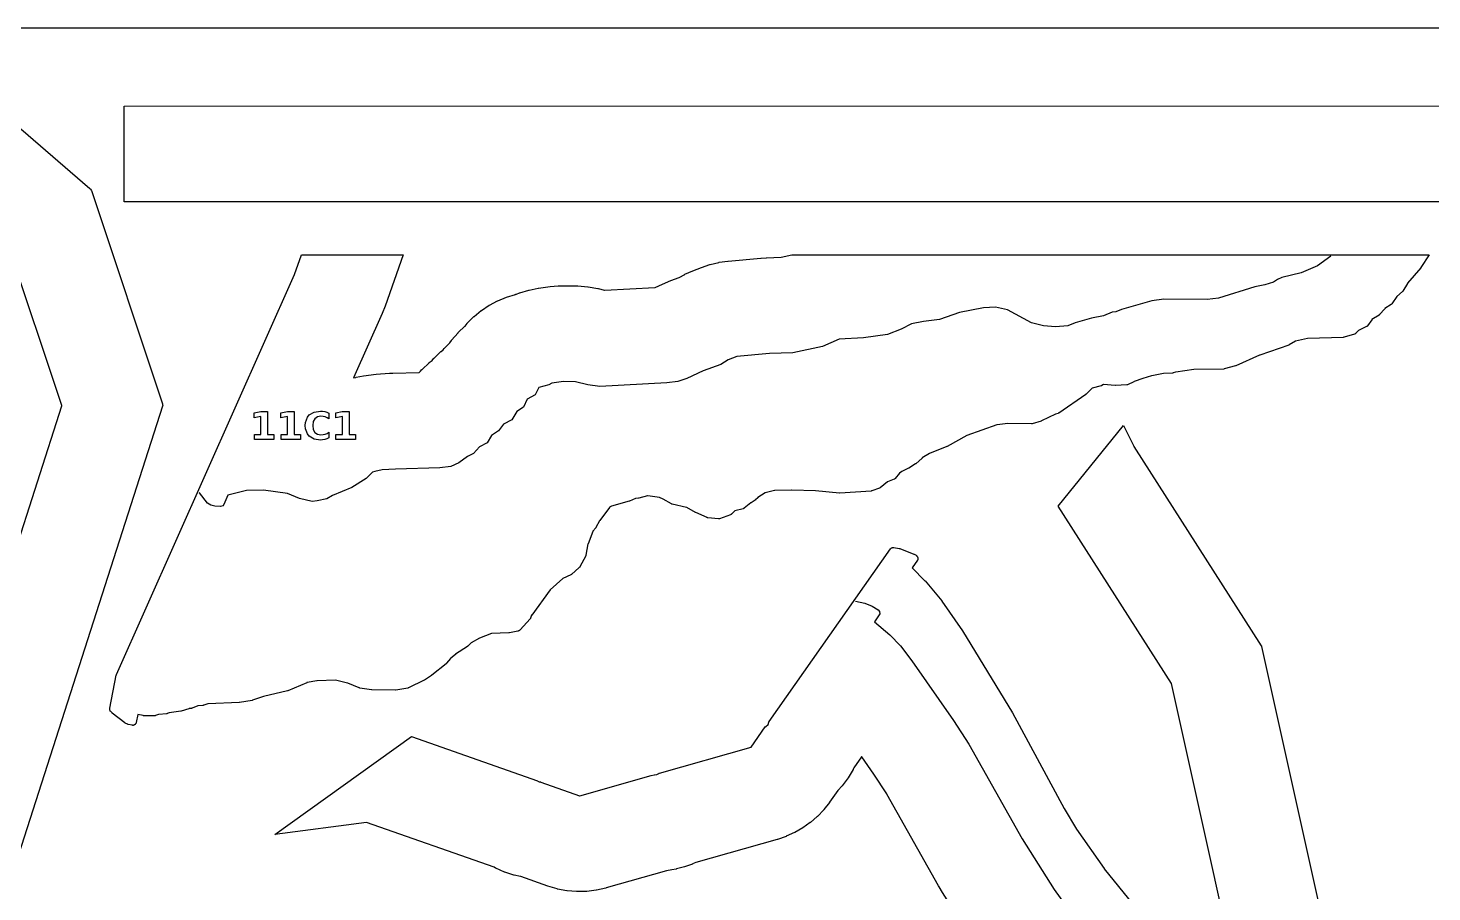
# Model space of a CAD drawing. Header units: millimetres. Extents: x 0 to 841, y 0 to 594.
# Drawn here: x 338.6 to 631.1, y 413.9 to 594 of the extents above; entities that cross this region are included whole.
import ezdxf

# ---------------------------------------------------------------- set-up
doc = ezdxf.new("R2010")
doc.units = ezdxf.units.MM
for name, color, linetype in [('CUT', 1, 'Continuous'), ('ENGRAVE', 5, 'Continuous'), ('SHEET_EDGE_DO_NOT_CUT', 8, 'Continuous')]:
    doc.layers.add(name, color=color, linetype=linetype)

msp = doc.modelspace()

# ---------------------------------------------------------------- linework, layer by layer
at = {"layer": 'CUT'}
for points in [[(677.38, 557.76), (358.62, 557.74), (358.62, 577.74), (684.48, 577.76)], [(337.13, 573.02), (351.52, 560.54), (351.56, 560.51), (351.59, 560.47), (351.61, 560.44), (351.76, 560.22), (351.78, 560.18), (351.8, 560.14), (351.82, 560.1), (366.63, 515.64), (366.64, 515.59), (366.65, 515.54), (366.67, 515.39), (366.67, 515.33), (366.67, 515.28), (366.66, 515.23), (366.65, 515.18), (334.19, 414.03)], [(315.14, 420.14), (345.67, 515.26), (345.67, 515.27), (345.67, 515.28), (334.49, 548.82)], [(594.93, 375.67), (576.83, 457.35), (576.82, 457.36), (576.82, 457.37), (553.19, 494.34), (566.86, 511.17), (568.95, 506.82), (568.95, 506.82), (568.97, 506.79), (595.54, 465.22), (595.56, 465.18), (595.58, 465.14), (595.59, 465.1), (595.6, 465.06), (614.46, 380)], [(535.41, 403.78), (528.78, 414.36), (528.77, 414.37), (528.3, 415.17), (528.29, 415.18), (517.51, 434.31), (517.5, 434.32), (514.8, 438.46), (514.8, 438.47), (512.29, 442.07), (512.28, 442.08), (512.28, 442.07), (510.66, 439.77), (510.66, 439.76), (510.65, 439.75), (510.52, 439.47), (510.5, 439.43), (509.48, 437.7), (509.45, 437.66), (508.25, 436.04), (508.22, 436), (507.34, 435.04), (507.32, 435.01), (505.6, 432.58), (505.58, 432.56), (504.41, 431.06), (504.38, 431.02), (503.08, 429.65), (503.04, 429.62), (501.61, 428.38), (501.57, 428.35), (500.03, 427.25), (499.99, 427.23), (498.34, 426.29), (498.3, 426.26), (496.58, 425.49), (496.53, 425.47), (494.73, 424.86), (494.7, 424.85), (477.76, 420.04), (477.75, 420.04), (477.74, 420.04), (477.07, 419.73), (477.03, 419.71), (475.4, 419.13), (475.36, 419.12), (473.68, 418.68), (473.65, 418.67), (472.73, 418.48), (472.71, 418.47), (471.62, 418.3), (471.59, 418.29), (459.02, 414.72), (459, 414.71), (457.04, 414.26), (456.98, 414.25), (455, 414.01), (454.95, 414.01), (452.95, 413.97), (452.9, 413.97), (450.91, 414.13), (450.86, 414.14), (448.89, 414.5), (448.84, 414.52), (446.92, 415.09), (446.89, 415.09), (441.25, 417.08), (441.21, 417.09), (439.89, 417.37), (439.84, 417.39), (437.93, 418.01), (437.88, 418.03), (436.05, 418.84), (436, 418.86), (435.71, 419.03), (435.7, 419.03), (435.69, 419.04), (409.12, 428.38), (409.11, 428.39), (409.09, 428.39), (390.02, 425.9), (418.49, 446.29), (444.72, 437.06), (444.76, 437.04), (444.8, 437.02), (445.07, 436.87), (445.08, 436.87), (445.09, 436.86), (445.34, 436.83), (445.39, 436.82), (445.44, 436.81), (453.53, 433.96), (453.54, 433.96), (453.56, 433.96), (468.42, 438.18), (468.44, 438.18), (469.04, 438.33), (469.09, 438.34), (469.13, 438.34), (469.6, 438.36), (469.61, 438.36), (469.62, 438.37), (470.04, 438.62), (470.08, 438.64), (470.12, 438.66), (470.16, 438.67), (489.25, 444.1), (489.27, 444.1), (489.27, 444.11), (492.21, 448.29), (492.24, 448.33), (492.27, 448.36), (492.3, 448.39), (492.77, 448.77), (492.77, 448.78), (492.78, 448.79), (492.92, 449.27), (492.94, 449.32), (492.96, 449.37), (492.99, 449.41), (518.27, 485.41), (518.3, 485.45), (518.34, 485.49), (518.38, 485.53), (518.51, 485.62), (518.56, 485.65), (518.6, 485.67), (518.65, 485.69), (518.7, 485.7), (518.78, 485.72), (518.83, 485.73), (518.88, 485.73), (518.92, 485.73), (518.97, 485.72), (520.1, 485.52), (520.15, 485.51), (520.2, 485.49), (523.14, 484.34), (523.2, 484.31), (523.62, 484.08), (523.66, 484.06), (523.7, 484.03), (523.73, 484), (523.77, 483.96), (523.79, 483.92), (523.91, 483.75), (523.94, 483.7), (523.94, 483.7), (523.96, 483.65), (523.98, 483.6), (523.99, 483.55), (524, 483.5), (524, 483.45), (524, 483.33), (523.99, 483.28), (523.98, 483.23), (523.97, 483.19), (523.96, 483.14), (523.93, 483.1), (523.91, 483.06), (522.82, 481.46), (522.81, 481.45), (522.82, 481.44), (525.46, 478.76), (525.49, 478.73), (528.98, 474.59), (529.01, 474.55), (533.28, 468.36), (533.3, 468.34), (543.68, 451.25), (543.69, 451.23), (554.47, 431.28), (554.47, 431.27), (557.07, 427), (557.07, 426.99), (562.77, 418.75), (562.78, 418.74), (572.66, 406.58)]]:
    msp.add_lwpolyline(points, dxfattribs=at)
msp.add_lwpolyline([(628.77, 544.06), (628.74, 544.02), (625.98, 540.78), (625.98, 540.78), (625.97, 540.77), (625.03, 539.18), (625, 539.13), (624.97, 539.09), (624.93, 539.06), (623.75, 538.01), (623.75, 538.01), (623.74, 538), (622.72, 536.5), (622.69, 536.46), (622.66, 536.43), (622.62, 536.4), (622.58, 536.37), (621.27, 535.5), (621.26, 535.49), (621.25, 535.49), (620.19, 534.27), (620.16, 534.23), (620.12, 534.2), (620.08, 534.17), (618.55, 533.22), (618.54, 533.21), (618.54, 533.2), (617.68, 531.92), (617.65, 531.88), (617.61, 531.84), (617.57, 531.8), (617.52, 531.77), (617.48, 531.75), (615.81, 530.96), (615.8, 530.95), (615.79, 530.94), (615.19, 530.32), (615.15, 530.28), (615.11, 530.25), (615.07, 530.23), (615.02, 530.2), (614.97, 530.19), (612.77, 529.54), (612.73, 529.53), (612.69, 529.53), (612.65, 529.52), (605.19, 529.29), (605.18, 529.29), (605.17, 529.29), (602.69, 528.75), (602.68, 528.74), (602.67, 528.74), (601.37, 527.95), (601.32, 527.93), (601.28, 527.91), (595.21, 525.82), (595.18, 525.81), (590.21, 523.58), (590.18, 523.56), (590.14, 523.55), (587.83, 522.93), (587.77, 522.92), (587.71, 522.91), (581.49, 522.8), (581.46, 522.8), (577.71, 522.28), (577.7, 522.27), (577.69, 522.27), (577.19, 522.1), (577.15, 522.09), (577.11, 522.08), (577.06, 522.08), (575.17, 521.97), (575.14, 521.96), (572.71, 521.47), (572.68, 521.46), (570.85, 520.91), (570.84, 520.91), (569.02, 520.28), (568.99, 520.27), (567.69, 519.65), (567.64, 519.63), (567.59, 519.61), (567.55, 519.6), (567.5, 519.6), (565.16, 519.49), (565.1, 519.49), (562.69, 519.69), (562.68, 519.69), (562.67, 519.68), (562.31, 519.46), (562.27, 519.44), (562.22, 519.42), (562.17, 519.41), (560.33, 518.94), (560.32, 518.94), (560.31, 518.93), (559.05, 517.67), (559.01, 517.64), (558.98, 517.61), (553.34, 513.74), (553.29, 513.71), (553.25, 513.69), (553.2, 513.67), (552.67, 513.51), (552.66, 513.51), (552.66, 513.5), (549.73, 512.08), (549.69, 512.06), (549.65, 512.05), (547.79, 511.51), (547.75, 511.5), (547.7, 511.5), (547.65, 511.5), (542.75, 511.54), (542.72, 511.54), (540.48, 511.29), (540.46, 511.29), (540.45, 511.28), (534.21, 509.07), (534.2, 509.07), (534.19, 509.07), (530.07, 506.79), (530.02, 506.76), (526.42, 505.32), (526.41, 505.31), (526.4, 505.31), (524.9, 504.37), (524.89, 504.36), (524.88, 504.36), (523.55, 503.17), (523.52, 503.14), (523.48, 503.12), (522.11, 502.25), (522.06, 502.22), (520.64, 501.56), (520.63, 501.56), (520.62, 501.55), (520.19, 501.21), (520.18, 501.2), (520.17, 501.19), (519.27, 500.08), (519.23, 500.04), (519.2, 500), (519.15, 499.97), (519.11, 499.95), (519.06, 499.93), (517.69, 499.38), (517.68, 499.37), (517.67, 499.37), (516.14, 498.17), (516.1, 498.14), (516.05, 498.12), (516, 498.1), (514.39, 497.5), (514.35, 497.49), (514.3, 497.48), (514.25, 497.47), (507.72, 497.03), (507.68, 497.03), (507.64, 497.03), (502.67, 497.52), (502.66, 497.52), (497.7, 497.67), (497.68, 497.67), (494.18, 497.58), (494.17, 497.58), (494.15, 497.58), (492.17, 497.09), (492.16, 497.09), (492.15, 497.08), (490.66, 496.11), (490.65, 496.1), (490.64, 496.09), (490.19, 495.63), (490.16, 495.6), (490.12, 495.57), (490.08, 495.54), (489.23, 495.04), (489.2, 495.02), (487.79, 493.89), (487.74, 493.86), (487.7, 493.84), (487.65, 493.81), (487.59, 493.8), (485.89, 493.38), (485.88, 493.37), (485.87, 493.37), (485.15, 492.65), (485.12, 492.62), (485.08, 492.59), (485.05, 492.57), (485.01, 492.55), (484.97, 492.53), (482.66, 491.71), (482.61, 491.7), (482.55, 491.69), (482.5, 491.68), (482.44, 491.69), (480.22, 491.9), (480.17, 491.91), (480.12, 491.92), (480.07, 491.94), (477.74, 492.97), (477.69, 493), (475.84, 494.06), (475.83, 494.07), (475.81, 494.07), (472.8, 494.73), (472.75, 494.74), (472.7, 494.76), (472.65, 494.79), (470.95, 495.8), (470.94, 495.81), (470.93, 495.81), (470.19, 496.1), (470.18, 496.1), (470.16, 496.11), (467.71, 496.46), (467.7, 496.47), (467.69, 496.46), (465.89, 495.98), (465.83, 495.96), (465.77, 495.96), (465.19, 495.94), (465.18, 495.94), (465.17, 495.94), (463.93, 495.37), (463.89, 495.36), (463.86, 495.35), (460.19, 494.35), (460.18, 494.35), (460.17, 494.34), (459.74, 494.08), (459.73, 494.07), (459.72, 494.06), (457.7, 491.32), (457.68, 491.29), (456.93, 489.88), (456.9, 489.85), (456.88, 489.81), (456.3, 489.08), (456.29, 489.07), (456.29, 489.06), (455.27, 486.5), (455.26, 486.49), (455.26, 486.48), (454.84, 484.12), (454.83, 484.06), (454.81, 484.02), (454.79, 483.97), (453.57, 481.66), (453.55, 481.62), (453.52, 481.59), (453.49, 481.55), (453.46, 481.52), (451.82, 480.08), (451.79, 480.05), (451.75, 480.02), (451.71, 480), (450.04, 479.22), (450.03, 479.22), (450.02, 479.21), (447.4, 476.87), (447.39, 476.86), (447.39, 476.85), (443.55, 471.6), (443.54, 471.59), (443.53, 471.57), (443.28, 470.97), (443.26, 470.92), (443.23, 470.88), (443.19, 470.83), (441.11, 468.51), (441.07, 468.47), (441.03, 468.44), (440.98, 468.41), (440.83, 468.32), (440.78, 468.3), (440.73, 468.28), (440.68, 468.27), (438.89, 467.91), (438.85, 467.91), (438.81, 467.9), (435.19, 467.8), (435.18, 467.8), (435.17, 467.8), (432.69, 466.82), (432.68, 466.82), (432.67, 466.82), (430.95, 465.82), (430.93, 465.82), (430.92, 465.81), (430.21, 465.13), (430.18, 465.11), (430.14, 465.08), (427.67, 463.44), (427.65, 463.43), (426.66, 462.61), (426.65, 462.6), (426.64, 462.59), (425.82, 461.56), (425.78, 461.52), (425.74, 461.48), (422.74, 459.07), (422.69, 459.04), (421.18, 458.06), (421.12, 458.03), (417.87, 456.44), (417.83, 456.42), (417.78, 456.4), (417.73, 456.39), (415.22, 455.98), (415.18, 455.98), (415.14, 455.98), (410.22, 456.01), (410.18, 456.02), (410.14, 456.02), (407.74, 456.41), (407.68, 456.42), (407.63, 456.44), (405.22, 457.41), (405.19, 457.42), (402.69, 458.06), (402.68, 458.07), (402.67, 458.07), (398.84, 457.9), (398.8, 457.9), (396.74, 457.53), (396.72, 457.53), (396.71, 457.52), (392.72, 455.84), (392.68, 455.82), (392.64, 455.81), (387.7, 454.62), (387.68, 454.61), (385.37, 453.86), (385.34, 453.85), (385.3, 453.84), (382.66, 453.41), (382.6, 453.4), (376.12, 453.14), (376.11, 453.14), (376.1, 453.14), (375.21, 452.82), (375.16, 452.8), (375.11, 452.79), (375.06, 452.79), (374.03, 452.73), (374.02, 452.73), (374.01, 452.72), (372.81, 452.2), (372.77, 452.18), (372.71, 452.16), (372.66, 452.16), (372.16, 452.11), (372.15, 452.1), (372.13, 452.1), (370.51, 451.59), (370.47, 451.58), (370.43, 451.57), (368.01, 451.26), (367.99, 451.26), (367.98, 451.25), (367.63, 451.08), (367.58, 451.06), (367.53, 451.04), (367.49, 451.03), (367.44, 451.03), (365.84, 450.92), (365.83, 450.92), (365.82, 450.92), (365.18, 450.66), (365.14, 450.65), (365.09, 450.64), (365.05, 450.63), (365, 450.63), (362.73, 450.64), (362.68, 450.64), (362.63, 450.65), (361.51, 450.9), (361.5, 450.91), (361.49, 450.9), (361.15, 449.2), (361.14, 449.15), (361.12, 449.1), (361.1, 449.06), (361.07, 449.01), (361.04, 448.98), (360.93, 448.84), (360.9, 448.8), (360.86, 448.77), (360.83, 448.75), (360.79, 448.72), (360.75, 448.7), (360.7, 448.68), (360.62, 448.65), (360.56, 448.64), (360.51, 448.63), (360.46, 448.63), (360.41, 448.63), (360.35, 448.64), (359.45, 448.83), (359.39, 448.85), (359.34, 448.87), (358.88, 449.09), (358.84, 449.11), (358.79, 449.14), (356.15, 451.18), (356.11, 451.21), (355.84, 451.48), (355.81, 451.51), (355.78, 451.55), (355.75, 451.59), (355.73, 451.63), (355.67, 451.77), (355.65, 451.82), (355.64, 451.87), (355.63, 451.92), (355.63, 451.97), (355.63, 452.1), (355.63, 452.15), (355.63, 452.2), (357, 459.09), (357.01, 459.15), (357.03, 459.2), (394.13, 542.62), (394.14, 542.64), (395.56, 546.71), (416.75, 546.71), (413.02, 536.05), (413.01, 536.03), (412.42, 534.52), (412.41, 534.5), (406.44, 521.07), (406.43, 521.06), (406.44, 521.07), (406.92, 521.18), (406.95, 521.19), (408.48, 521.49), (408.51, 521.5), (411.12, 521.84), (411.15, 521.84), (413.92, 522.02), (413.93, 522.02), (414.58, 522.05), (414.59, 522.05), (420.07, 522.21), (420.08, 522.21), (420.09, 522.22), (420.38, 522.47), (420.39, 522.47), (420.39, 522.48), (420.66, 522.8), (420.7, 522.83), (422.16, 524.22), (422.2, 524.26), (422.77, 524.69), (422.78, 524.7), (422.79, 524.71), (423.16, 525.15), (423.2, 525.18), (424.64, 526.55), (424.67, 526.58), (425.07, 526.89), (425.08, 526.9), (425.09, 526.91), (425.33, 527.22), (425.37, 527.25), (426.45, 528.38), (426.46, 528.39), (426.47, 528.4), (426.81, 528.89), (426.84, 528.94), (428.19, 530.49), (428.22, 530.52), (429.63, 531.84), (429.66, 531.87), (430.1, 532.42), (430.13, 532.45), (431.5, 533.83), (431.53, 533.86), (433.03, 535.09), (433.07, 535.12), (434.67, 536.2), (434.72, 536.23), (436.42, 537.14), (436.47, 537.16), (438.26, 537.9), (438.3, 537.92), (440.17, 538.48), (440.19, 538.49), (440.33, 538.52), (440.37, 538.53), (441.02, 538.8), (441.07, 538.82), (442.93, 539.37), (442.98, 539.38), (444.9, 539.75), (444.93, 539.76), (447.38, 540.1), (447.41, 540.1), (449.02, 540.26), (449.06, 540.26), (450.67, 540.29), (450.69, 540.29), (453.15, 540.23), (453.18, 540.23), (455.25, 540.06), (455.31, 540.06), (457.35, 539.68), (457.38, 539.67), (458.74, 539.34), (458.75, 539.34), (458.76, 539.34), (469.21, 539.91), (469.22, 539.91), (469.23, 539.92), (470.76, 540.63), (470.78, 540.64), (472.51, 541.36), (472.54, 541.37), (474.23, 541.97), (474.24, 541.97), (474.25, 541.98), (475.42, 542.64), (475.46, 542.66), (477.1, 543.4), (477.13, 543.41), (478.9, 544.1), (478.92, 544.11), (480.68, 544.71), (480.73, 544.73), (482.53, 545.15), (482.58, 545.16), (484.43, 545.42), (484.45, 545.42), (491.3, 546.04), (491.31, 546.05), (492.4, 546.11), (492.42, 546.11), (495.48, 546.22), (495.49, 546.22), (495.5, 546.22), (497.74, 546.71), (630.53, 546.71), (628.77, 544.06)], close=True, dxfattribs=at)
at = {"layer": 'ENGRAVE'}
for points in [[(610.02, 546.41), (607.23, 544.41), (603.81, 542.94), (599.78, 541.97), (598.88, 541.57), (598.08, 541.01), (596.26, 540.44), (594.2, 540.03), (586.59, 537.66), (584.29, 537.42), (575.21, 537.48), (572.7, 537.12), (566.44, 535.34), (565.22, 534.83), (564.49, 534.76), (562.68, 533.98), (560.16, 533.52), (556.73, 532.54), (555.21, 531.94), (552.68, 531.69), (550.18, 531.91), (547.68, 532.54), (542.66, 535.23), (540.18, 535.78), (537.68, 535.68), (532.68, 534.72), (528.51, 533.24), (525.19, 532.82), (522.68, 532.32), (520.48, 531.23), (517.65, 530.1), (512.65, 529.41), (507.58, 529.17), (504.13, 527.62), (497.96, 526.3), (493.11, 526.13), (486.25, 525.5), (484.45, 524.8), (482.92, 523.83), (479.25, 522.53), (475.86, 520.94), (473.97, 520.29), (471.71, 520.02), (457.76, 519.25), (455.21, 519.62), (452.66, 520.23), (450.18, 520.3), (447.7, 519.95), (447.11, 519.59), (445, 519.07), (444.28, 517.52), (442.61, 516.64), (441.8, 514.95), (440.41, 514.07), (439.41, 512.35), (437.68, 511.39), (436.64, 510.05), (435.18, 509.04), (434.24, 507.51), (432.68, 506.7), (431.39, 505.27), (430.18, 504.66), (428.39, 503.36), (426.72, 502.59), (424.39, 502.33), (415.19, 502.06), (412.4, 501.88), (410.83, 501.57), (410.37, 501.38), (409.05, 500.09), (406.06, 498.19), (402.03, 496.58), (400.84, 495.87), (398.86, 495.44), (397.8, 495.33), (395.18, 495.89), (392.66, 496.99), (387.68, 497.67), (384.15, 497.62), (380.25, 496.65), (379.38, 494.69), (379.17, 494.41), (378.71, 494.24), (377.5, 494.34), (376.69, 494.54), (376.03, 494.95), (374.31, 497.09), (374.26, 497.2)], [(510.99, 474.52), (511.01, 474.52), (512.95, 474.13), (514.5, 473.46), (515.72, 472.71)], [(515.72, 472.71), (516.01, 472.37), (516.03, 471.85), (514.92, 470.21), (518.18, 467.47), (520.34, 465.2), (522.71, 462.09), (531.39, 449.65), (534.62, 444.69), (545.72, 424.99), (552.36, 414.39), (558.26, 406.19)]]:
    msp.add_lwpolyline(points, dxfattribs=at)
for points in [[(385.76, 509.26), (387.09, 509.26), (387.09, 513.03), (385.72, 512.75), (385.72, 513.77), (387.08, 514.05), (388.51, 514.05), (388.51, 509.26), (389.84, 509.26), (389.84, 508.22), (385.76, 508.22), (385.76, 509.26)], [(391.32, 509.26), (392.65, 509.26), (392.65, 513.03), (391.29, 512.75), (391.29, 513.77), (392.64, 514.05), (394.07, 514.05), (394.07, 509.26), (395.4, 509.26), (395.4, 508.22), (391.32, 508.22), (391.32, 509.26)], [(401.31, 508.54), (400.89, 508.35), (400.45, 508.22), (399.99, 508.13), (399.51, 508.11), (398.21, 508.31), (397.2, 508.92), (396.83, 509.37), (396.41, 510.47), (396.35, 511.13), (396.41, 511.79), (396.83, 512.9), (397.2, 513.34), (398.21, 513.95), (399.51, 514.16), (399.99, 514.13), (400.45, 514.05), (400.89, 513.91), (401.31, 513.72), (401.31, 512.52), (400.9, 512.76), (400.49, 512.94), (400.07, 513.03), (399.63, 513.07), (398.91, 512.94), (398.37, 512.55), (398.02, 511.94), (397.91, 511.13), (398.02, 510.32), (398.37, 509.71), (398.91, 509.33), (399.63, 509.2), (400.07, 509.23), (400.49, 509.33), (400.9, 509.5), (401.31, 509.75), (401.31, 508.54)], [(402.76, 509.26), (404.09, 509.26), (404.09, 513.03), (402.73, 512.75), (402.73, 513.77), (404.08, 514.05), (405.51, 514.05), (405.51, 509.26), (406.84, 509.26), (406.84, 508.22), (402.76, 508.22), (402.76, 509.26)]]:
    msp.add_lwpolyline(points, close=True, dxfattribs=at)
at = {"layer": 'SHEET_EDGE_DO_NOT_CUT'}
msp.add_lwpolyline([(0, 0), (841, 0), (841, 594), (0, 594)], close=True, dxfattribs=at)

doc.saveas('drawing.dxf')
